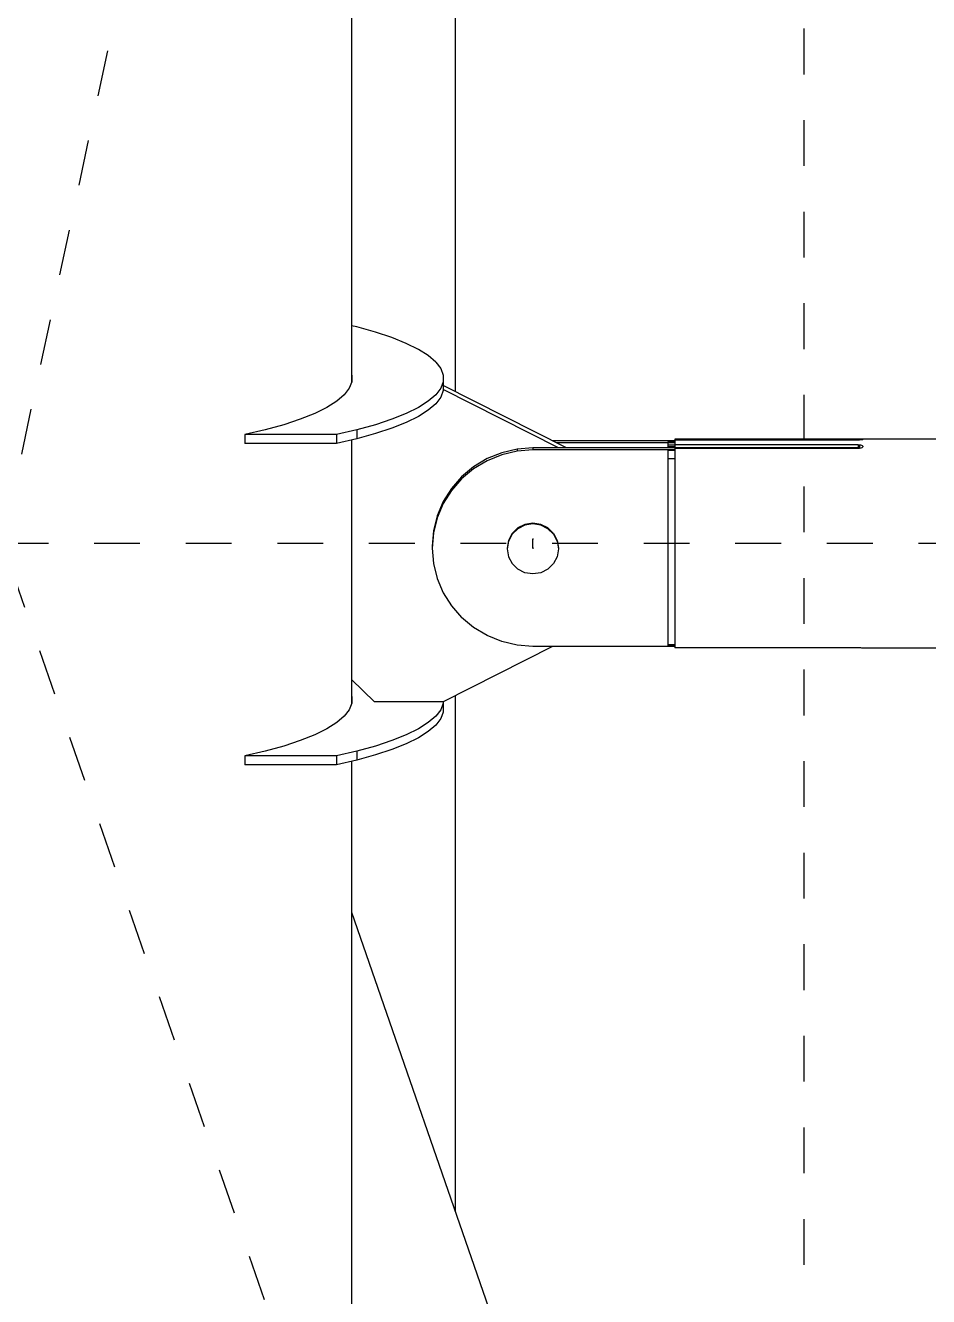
# Model space of a CAD drawing. Header units: millimetres. Extents: x 149919 to 150445, y 136651 to 136866.
# Drawn here: x 150260.263 to 150262.235, y 136674.931 to 136677.707 of the extents above; entities that cross this region are included whole.
import ezdxf

# ---------------------------------------------------------------- set-up
doc = ezdxf.new("R2010")
doc.units = ezdxf.units.MM
doc.header["$LTSCALE"] = 0.25
doc.linetypes.add('CENTER', pattern=[50.8, 31.75, -6.35, 6.35, -6.35])
doc.linetypes.add('XKITLINE00', pattern=[0])

# ---------------------------------------------------------------- blocks, each defined once
blk = doc.blocks.new('çatıı')
at = {"color": 8, "linetype": 'CENTER'}
for p, q in [((11840, 2620.27), (12015, 3440.27)), ((12015, 1442.74), (12015, 3096.7)), ((11955.8, 2619.27), (11955.8, 2621.27)), ((12015, 2114.92), (11840, 2620.27)), ((12370, 2620.27), (11840, 2620.27))]:
    blk.add_line(p, q, dxfattribs=at)
at = {"color": 8, "linetype": 'XKITLINE00'}
for p, q in [((11916.2, 3225.04), (11916.2, 2655.53)), ((11938.8, 2864.28), (11938.8, 2653.52)), ((11917.34, 2667.57), (11916.2, 2667.83)), ((11921.4, 2666.44), (11917.34, 2667.57)), ((11925.01, 2665.25), (11921.4, 2666.44)), ((11928.16, 2663.99), (11925.01, 2665.25)), ((11930.81, 2662.67), (11928.16, 2663.99)), ((11932.96, 2661.31), (11930.81, 2662.67)), ((11934.59, 2659.92), (11932.96, 2661.31)), ((11934.59, 2659.92), (11935.68, 2658.5)), ((11916.2, 2657.14), (11916.23, 2657.06)), ((11916.23, 2657.06), (11916.23, 2655.62)), ((11935.68, 2658.5), (11936.23, 2657.06)), ((11936.23, 2657.06), (11936.23, 2655.62)), ((11915.68, 2654.18), (11914.59, 2652.76)), ((11916.23, 2655.62), (11915.68, 2654.18)), ((11935.68, 2654.18), (11934.59, 2652.76)), ((11936.23, 2655.62), (11935.68, 2654.18)), ((11936.23, 2655.62), (11936.23, 2653.67)), ((11963.16, 2641.16), (11936.23, 2654.82)), ((11912.97, 2651.36), (11910.82, 2650)), ((11914.59, 2652.76), (11912.97, 2651.36)), ((11932.96, 2651.36), (11930.82, 2650)), ((11934.59, 2652.76), (11932.96, 2651.36)), ((11935.68, 2652.23), (11934.59, 2650.81)), ((11936.23, 2653.67), (11935.68, 2652.23)), ((11961.4, 2641.16), (11936.23, 2653.93)), ((11908.16, 2648.69), (11905.01, 2647.43)), ((11910.82, 2650), (11908.16, 2648.69)), ((11928.16, 2648.69), (11925.01, 2647.43)), ((11930.82, 2650), (11928.16, 2648.69)), ((11932.96, 2649.41), (11930.82, 2648.05)), ((11934.59, 2650.81), (11932.96, 2649.41)), ((11901.4, 2646.23), (11897.35, 2645.11)), ((11905.01, 2647.43), (11901.4, 2646.23)), ((11921.4, 2646.23), (11917.35, 2645.11)), ((11925.01, 2647.43), (11921.4, 2646.23)), ((11928.16, 2646.74), (11925.01, 2645.48)), ((11930.82, 2648.05), (11928.16, 2646.74)), ((11897.35, 2645.11), (11892.88, 2644.07)), ((11912.88, 2644.07), (11892.88, 2644.07)), ((11892.88, 2644.07), (11892.88, 2642.12)), ((11917.35, 2645.11), (11912.88, 2644.07)), ((11912.88, 2644.07), (11912.88, 2642.12)), ((11917.35, 2643.16), (11912.88, 2642.12)), ((11917.35, 2645.11), (11917.35, 2643.16)), ((11921.4, 2644.28), (11917.35, 2643.16)), ((11925.01, 2645.48), (11921.4, 2644.28)), ((12026.8, 2643.07), (11986.8, 2643.07)), ((11986.8, 2643.07), (11986.8, 2642.88)), ((12026.8, 2643.07), (12026.8, 2642.88)), ((12027.11, 2643.07), (12026.8, 2643.07)), ((12027.11, 2643.07), (12027.11, 2642.88)), ((12027.39, 2643.07), (12027.11, 2643.07)), ((12027.63, 2643.08), (12027.39, 2643.07)), ((12027.8, 2643.09), (12027.63, 2643.08)), ((12027.88, 2643.05), (12027.8, 2643.09)), ((12182.19, 2643.09), (12027.8, 2643.09)), ((12027.88, 2643.01), (12027.8, 2642.96)), ((12027.88, 2643.05), (12027.88, 2643.01)), ((11912.88, 2642.12), (11892.88, 2642.12)), ((11916.2, 2642.89), (11916.2, 2590.58)), ((11952.35, 2640.89), (11949, 2640.11)), ((11952.35, 2640.45), (11949, 2639.66)), ((11955.8, 2641.16), (11952.35, 2640.89)), ((11952.35, 2640.89), (11952.35, 2640.45)), ((11955.8, 2640.71), (11952.35, 2640.45)), ((12026.8, 2641.16), (11955.8, 2641.16)), ((11955.8, 2641.16), (11955.8, 2640.71)), ((11986.8, 2640.71), (11955.8, 2640.71)), ((11986.8, 2642.72), (11960.08, 2642.72)), ((11985.3, 2642.27), (11960.96, 2642.27)), ((11986.8, 2642.47), (11985.3, 2642.47)), ((11985.3, 2642.47), (11985.3, 2642.29)), ((11986.8, 2642.29), (11985.3, 2642.29)), ((11985.3, 2642.29), (11985.3, 2642.06)), ((11985.3, 2642.06), (11985.3, 2641.4)), ((11986.8, 2641.76), (11985.3, 2641.76)), ((11986.8, 2641.4), (11985.3, 2641.4)), ((11985.3, 2641.4), (11985.3, 2641.16)), ((11985.3, 2640.56), (11985.3, 2638.81)), ((11986.8, 2640.56), (11985.3, 2640.56)), ((11986.8, 2642.88), (11986.8, 2642.54)), ((12026.8, 2642.88), (11986.8, 2642.88)), ((11986.8, 2642.54), (11986.8, 2641.8)), ((12026.8, 2641.81), (11986.8, 2641.8)), ((11986.8, 2641.8), (11986.8, 2641.16)), ((11986.8, 2641.4), (11986.8, 2641.16)), ((12026.8, 2641.02), (11986.8, 2641.02)), ((11986.8, 2641.02), (11986.8, 2639.46)), ((12027.11, 2642.88), (12026.8, 2642.88)), ((12026.8, 2641.81), (12026.8, 2641.16)), ((12027.11, 2641.79), (12026.8, 2641.81)), ((12026.8, 2641.16), (12026.8, 2641.02)), ((12027.11, 2641.04), (12026.8, 2641.02)), ((12027.39, 2642.9), (12027.11, 2642.88)), ((12027.11, 2641.79), (12027.11, 2641.04)), ((12027.39, 2641.75), (12027.11, 2641.79)), ((12027.39, 2641.1), (12027.11, 2641.04)), ((12027.63, 2642.93), (12027.39, 2642.9)), ((12027.63, 2641.69), (12027.39, 2641.75)), ((12027.63, 2641.2), (12027.39, 2641.1)), ((12027.8, 2642.96), (12027.63, 2642.93)), ((12027.8, 2641.61), (12027.63, 2641.69)), ((12027.8, 2641.32), (12027.63, 2641.2)), ((12027.8, 2641.61), (12027.88, 2641.51)), ((12027.88, 2641.42), (12027.8, 2641.32)), ((12027.88, 2641.51), (12027.88, 2641.42)), ((11945.81, 2638.82), (11942.86, 2637.06)), ((11945.81, 2638.37), (11942.86, 2636.62)), ((11949, 2640.11), (11945.81, 2638.82)), ((11949, 2639.66), (11945.81, 2638.37)), ((11985.3, 2638.81), (11985.3, 2636.58)), ((11986.8, 2638.81), (11985.3, 2638.81)), ((11986.8, 2639.46), (11986.8, 2637.01)), ((11940.24, 2634.88), (11938, 2632.32)), ((11942.86, 2637.06), (11940.24, 2634.88)), ((11942.86, 2636.62), (11940.24, 2634.43)), ((11985.3, 2636.58), (11985.3, 2633.93)), ((11986.8, 2637.01), (11986.8, 2634.06)), ((11938, 2632.32), (11936.19, 2629.45)), ((11940.24, 2634.43), (11938, 2631.87)), ((11985.3, 2633.93), (11985.3, 2630.92)), ((11986.8, 2634.06), (11986.8, 2630.68)), ((11936.19, 2629.45), (11934.87, 2626.34)), ((11938, 2631.87), (11936.19, 2629)), ((11985.3, 2630.92), (11985.3, 2627.65)), ((11986.8, 2630.68), (11986.8, 2626.99)), ((11934.87, 2626.34), (11934.07, 2623.07)), ((11936.19, 2629), (11934.87, 2625.89)), ((11985.3, 2627.65), (11985.3, 2624.18)), ((11986.8, 2626.99), (11986.8, 2623.1)), ((11934.87, 2625.89), (11934.07, 2622.62)), ((11952.5, 2623.68), (11951.27, 2622.48)), ((11954.07, 2624.46), (11952.5, 2623.68)), ((11954.07, 2624.28), (11952.5, 2623.5)), ((11955.8, 2624.73), (11954.07, 2624.46)), ((11955.8, 2624.55), (11954.07, 2624.28)), ((11955.8, 2624.73), (11955.8, 2624.55)), ((11957.53, 2624.46), (11955.8, 2624.73)), ((11957.53, 2624.28), (11955.8, 2624.55)), ((11959.09, 2623.68), (11957.53, 2624.46)), ((11959.09, 2623.5), (11957.53, 2624.28)), ((11960.33, 2622.48), (11959.09, 2623.68)), ((11985.3, 2624.18), (11985.3, 2620.62)), ((11934.07, 2623.07), (11933.8, 2619.71)), ((11934.07, 2622.62), (11933.8, 2619.27)), ((11950.47, 2620.95), (11950.2, 2619.27)), ((11951.27, 2622.48), (11950.47, 2620.95)), ((11951.27, 2622.3), (11950.47, 2620.77)), ((11952.5, 2623.5), (11951.27, 2622.3)), ((11960.33, 2622.3), (11959.09, 2623.5)), ((11960.33, 2622.48), (11961.12, 2620.95)), ((11960.33, 2622.3), (11961.12, 2620.77)), ((11961.12, 2620.95), (11961.4, 2619.27)), ((11986.8, 2623.1), (11986.8, 2619.12)), ((11933.8, 2619.71), (11933.8, 2619.27)), ((11933.8, 2619.27), (11934.07, 2615.91)), ((11950.47, 2620.77), (11950.2, 2619.09)), ((11950.2, 2619.27), (11950.2, 2619.09)), ((11950.2, 2619.09), (11950.47, 2617.4)), ((11961.12, 2620.77), (11961.4, 2619.09)), ((11961.4, 2619.09), (11961.12, 2617.4)), ((11961.4, 2619.27), (11961.4, 2619.09)), ((11985.3, 2620.62), (11985.3, 2617.05)), ((11986.8, 2619.12), (11986.8, 2615.17)), ((11934.07, 2615.91), (11934.87, 2612.64)), ((11950.47, 2617.4), (11951.27, 2615.88)), ((11952.5, 2614.67), (11951.27, 2615.88)), ((11960.33, 2615.88), (11959.09, 2614.67)), ((11961.12, 2617.4), (11960.33, 2615.88)), ((11985.3, 2617.05), (11985.3, 2613.56)), ((11934.87, 2612.64), (11936.19, 2609.53)), ((11954.07, 2613.9), (11952.5, 2614.67)), ((11955.8, 2613.63), (11954.07, 2613.9)), ((11957.53, 2613.9), (11955.8, 2613.63)), ((11959.09, 2614.67), (11957.53, 2613.9)), ((11985.3, 2613.56), (11985.3, 2610.24)), ((11986.8, 2615.17), (11986.8, 2611.38)), ((11985.3, 2610.24), (11985.3, 2607.18)), ((11986.8, 2611.38), (11986.8, 2607.86)), ((11936.19, 2609.53), (11938, 2606.66)), ((11985.3, 2607.18), (11985.3, 2604.45)), ((11986.8, 2607.86), (11986.8, 2604.72)), ((11938, 2606.66), (11940.24, 2604.1)), ((11985.3, 2604.45), (11985.3, 2602.13)), ((11986.8, 2604.72), (11986.8, 2602.05)), ((11942.86, 2601.92), (11940.24, 2604.1)), ((11945.81, 2600.16), (11942.86, 2601.92)), ((11985.3, 2602.13), (11985.3, 2600.28)), ((11986.8, 2602.05), (11986.8, 2599.93)), ((11949, 2598.87), (11945.81, 2600.16)), ((11952.35, 2598.08), (11949, 2598.87)), ((11985.3, 2600.28), (11985.3, 2598.94)), ((11985.3, 2598.94), (11985.3, 2598.15)), ((11986.8, 2599.93), (11986.8, 2598.43)), ((11960.08, 2597.82), (11936.2, 2585.71)), ((11955.8, 2597.82), (11952.35, 2598.08)), ((11986.8, 2597.82), (11955.8, 2597.82)), ((11985.3, 2598.15), (11985.3, 2597.93)), ((11986.8, 2598.15), (11985.3, 2598.15)), ((11986.8, 2597.93), (11985.3, 2597.93)), ((11986.8, 2598.43), (11986.8, 2597.6)), ((11986.8, 2597.6), (11986.8, 2597.47)), ((12026.8, 2597.47), (11986.8, 2597.47)), ((12027.11, 2597.47), (12026.8, 2597.47)), ((12027.39, 2597.47), (12027.11, 2597.47)), ((12027.63, 2597.46), (12027.39, 2597.47)), ((12027.8, 2597.45), (12027.63, 2597.46)), ((12182.19, 2597.45), (12027.8, 2597.45)), ((11916.2, 2590.58), (11916.2, 2585.35)), ((11921.2, 2585.71), (11916.2, 2590.58)), ((11916.23, 2585.43), (11915.68, 2583.99)), ((11916.2, 2586.96), (11916.23, 2586.87)), ((11916.23, 2586.87), (11916.23, 2585.43)), ((11936.2, 2585.71), (11921.2, 2585.71)), ((11936.23, 2585.43), (11935.68, 2583.99)), ((11936.23, 2585.72), (11936.23, 2585.43)), ((11936.23, 2585.43), (11936.23, 2583.48)), ((11938.8, 2587.03), (11938.8, 2474.52)), ((11914.59, 2582.57), (11912.97, 2581.18)), ((11915.68, 2583.99), (11914.59, 2582.57)), ((11934.59, 2582.57), (11932.96, 2581.18)), ((11935.68, 2583.99), (11934.59, 2582.57)), ((11935.68, 2582.04), (11934.59, 2580.62)), ((11936.23, 2583.48), (11935.68, 2582.04)), ((11910.82, 2579.82), (11908.16, 2578.5)), ((11912.97, 2581.18), (11910.82, 2579.82)), ((11930.82, 2579.82), (11928.16, 2578.5)), ((11932.96, 2581.18), (11930.82, 2579.82)), ((11932.96, 2579.23), (11930.82, 2577.87)), ((11934.59, 2580.62), (11932.96, 2579.23)), ((11905.01, 2577.24), (11901.4, 2576.05)), ((11908.16, 2578.5), (11905.01, 2577.24)), ((11925.01, 2577.24), (11921.4, 2576.05)), ((11928.16, 2578.5), (11925.01, 2577.24)), ((11928.16, 2576.55), (11925.01, 2575.29)), ((11930.82, 2577.87), (11928.16, 2576.55)), ((11897.35, 2574.92), (11892.88, 2573.88)), ((11892.88, 2573.88), (11892.88, 2571.93)), ((11912.88, 2573.88), (11892.88, 2573.88)), ((11901.4, 2576.05), (11897.35, 2574.92)), ((11917.35, 2574.92), (11912.88, 2573.88)), ((11912.88, 2573.88), (11912.88, 2571.93)), ((11921.4, 2576.05), (11917.35, 2574.92)), ((11917.35, 2574.92), (11917.35, 2572.97)), ((11921.4, 2574.1), (11917.35, 2572.97)), ((11925.01, 2575.29), (11921.4, 2574.1)), ((11912.88, 2571.93), (11892.88, 2571.93)), ((11917.35, 2572.97), (11912.88, 2571.93)), ((11916.2, 2572.71), (11916.2, 2357.78)), ((11916.2, 2539.79), (12040.61, 2180.51))]:
    blk.add_line(p, q, dxfattribs=at)
for centre in [(11955.8, 2621.27), (11955.8, 2619.27)]:
    blk.add_circle(centre, 0.05, dxfattribs=at)

msp = doc.modelspace()

# ---------------------------------------------------------------- block references
at = {"xscale": 0.009999943142843078, "yscale": 0.009999943142843078, "zscale": 0.009999943142843078}
msp.add_blockref('çatıı', (150141.8141, 136650.3731), dxfattribs=at)

doc.saveas('drawing.dxf')
